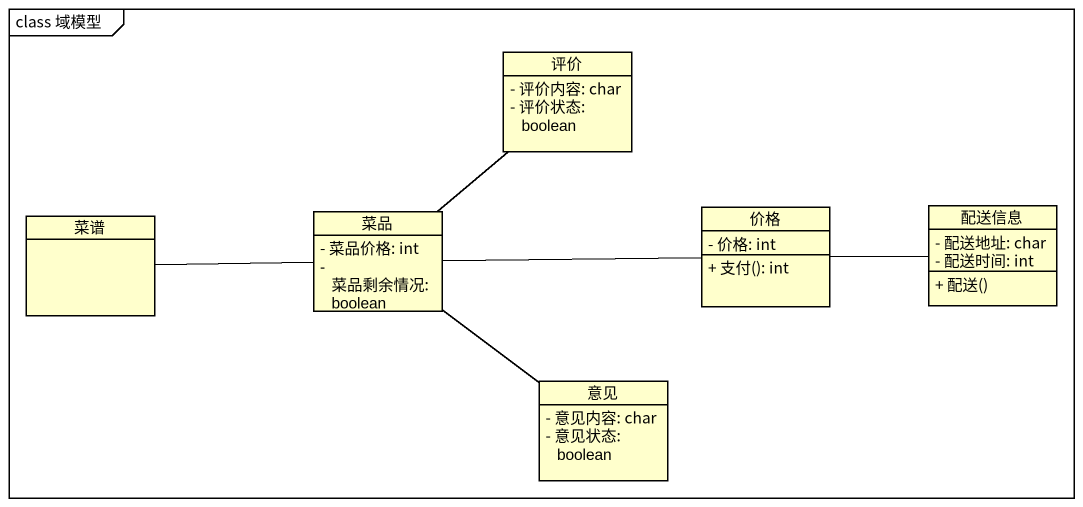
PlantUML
@startuml
mainframe class 域模型
hide circle
hide empty members
skinparam classAttributeIconSize 0
class 评价 {
  - 评价内容: char
  - 评价状态: boolean
}
class 菜谱
class 菜品 {
  - 菜品价格: int
  - 菜品剩余情况: boolean
}
class 价格 {
  - 价格: int
  + 支付(): int
}
class 配送信息 {
  - 配送地址: char
  - 配送时间: int
  + 配送()
}
class 意见 {
  - 意见内容: char
  - 意见状态: boolean
}
菜谱 -right- 菜品
菜品 -up- 评价
菜品 -right- 价格
菜品 -- 意见
价格 -right- 配送信息
@enduml
